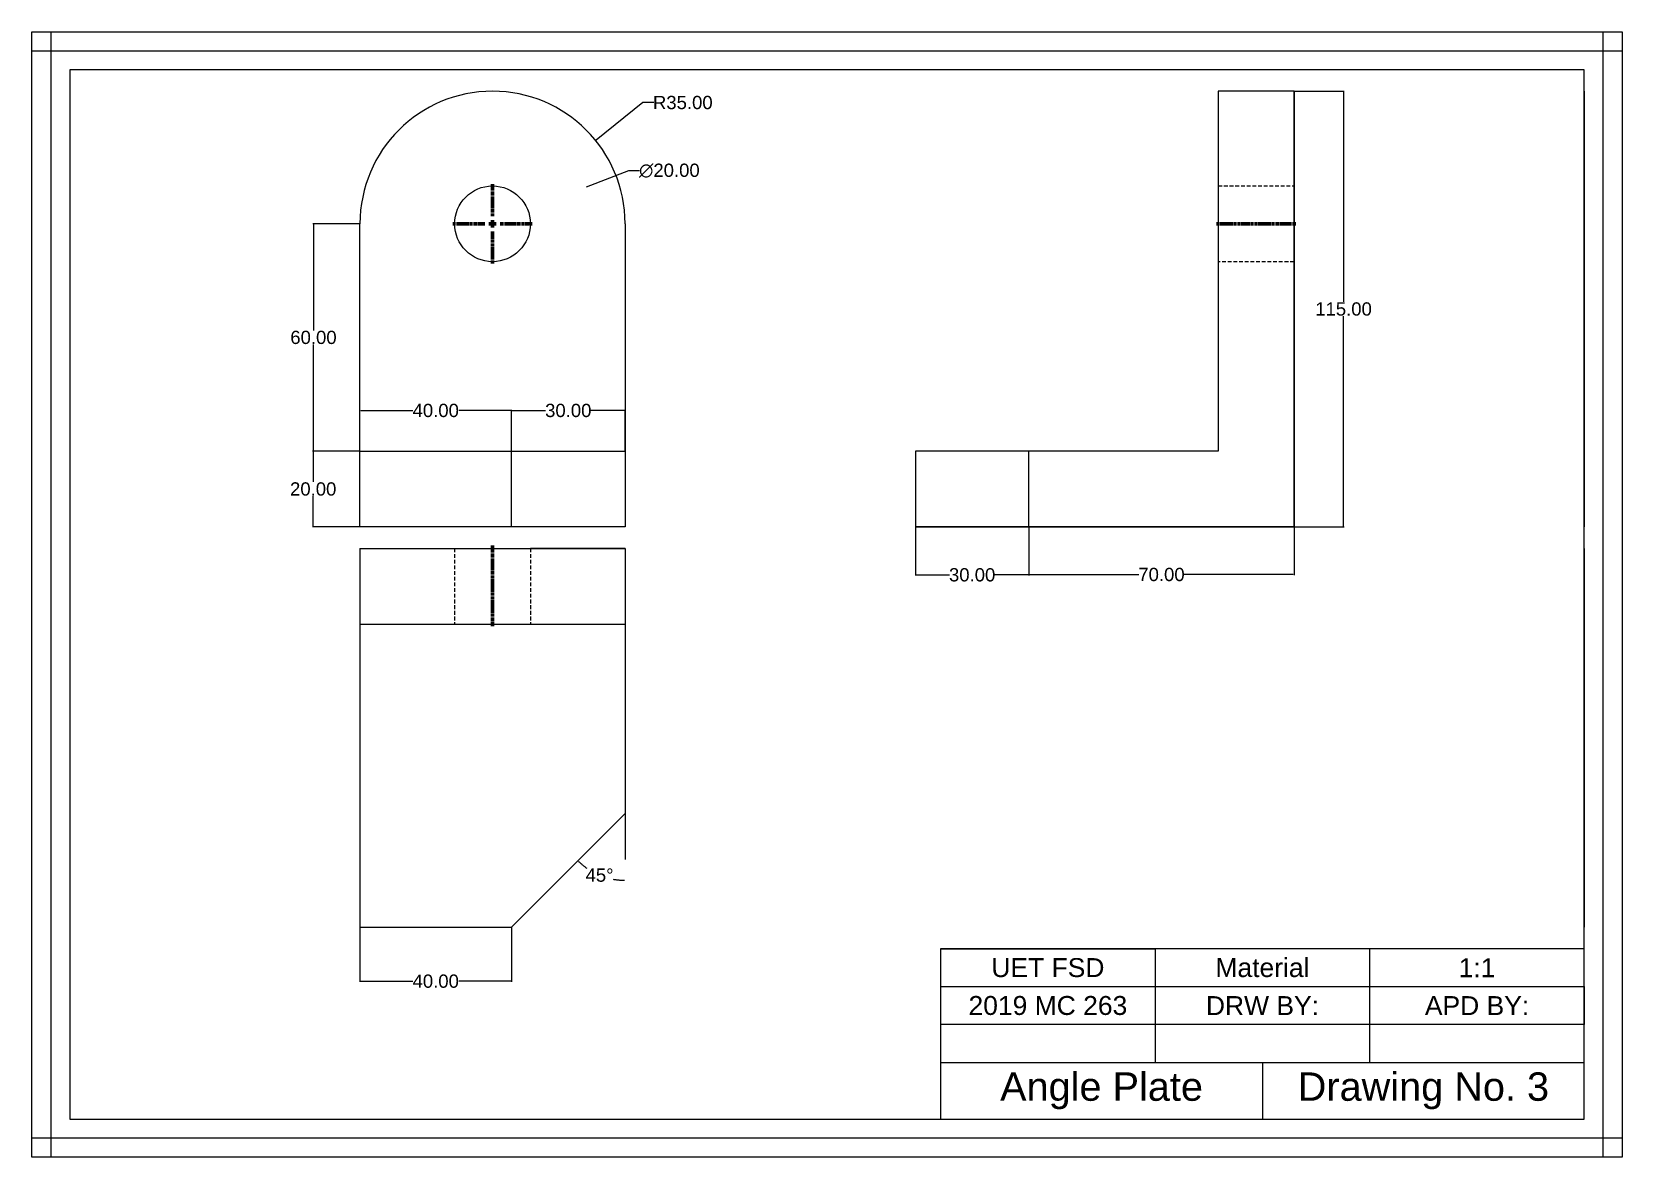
# Model space of a CAD drawing. Header units: millimetres. Extents: x -5 to 415, y 7 to 304.
import ezdxf

# ---------------------------------------------------------------- set-up
doc = ezdxf.new("R2010")
doc.units = ezdxf.units.MM
doc.header["$MEASUREMENT"] = 0
for name, pattern in [('ACAD_ISO03W100', [30, 12, -18]), ('ACAD_ISO10W100', [18, 12, -3, 0, -3]), ('CENTER2', [1.125, 0.75, -0.125, 0.125, -0.125]), ('Dash line', [15, 12, -3]), ('DASHED2', [0.375, 0.25, -0.125]), ('DASHEDX2', [1.5, 1, -0.5])]:
    doc.linetypes.add(name, pattern=pattern)
doc.styles.get("Standard").update_dxf_attribs({"font": 'arial.ttf'})
doc.dimstyles.get("Standard").update_dxf_attribs({"dimtxt": 3.5, "dimasz": 0.18, "dimexe": 0.18, "dimexo": 0.0625, "dimgap": 0.09, "dimtad": 0, "dimtih": 1, "dimtoh": 1, "dimzin": 0, "dimdsep": 46, "dimtxsty": 'Standard', "dimcen": 0.09, "dimadec": 0, "dimazin": 0, "dimtfac": 1, "dimtofl": 0, "dimtmove": 0, "dimatfit": 3, "dimfxl": 1, "dimtolj": 1, "dimtzin": 0, "dimarcsym": 0})

# ---------------------------------------------------------------- blocks, each defined once
blk = doc.blocks.new('*D1')
at = {"color": 0, "lineweight": -2, "transparency": 16777216}
for p, q in [((81.94, 193.12), (69.47, 193.12)), ((69.65, 192.94), (69.65, 185)), ((69.65, 173.3), (69.65, 181.24)), ((81.94, 173.12), (69.47, 173.12))]:
    blk.add_line(p, q, dxfattribs=at)
at = {"color": 0, "lineweight": 100, "transparency": 16777216}
for points in [[(69.62, 192.94), (69.68, 192.94), (69.65, 193.12)], [(69.62, 173.3), (69.68, 173.3), (69.65, 173.12)]]:
    blk.add_solid(points, dxfattribs=at)
at = {"layer": 'Defpoints', "color": 0, "lineweight": 100, "transparency": 16777216}
for p in [(69.65, 193.12), (82.01, 193.12), (82.01, 173.12)]:
    blk.add_point(p, dxfattribs=at)
at = {"color": 0, "transparency": 16777216, "insert": (69.65, 183.12), "char_height": 3.5, "attachment_point": 5}
blk.add_mtext('\\A1;20.00', dxfattribs=at)
blk = doc.blocks.new('*D2')
at = {"color": 0, "lineweight": -2, "transparency": 16777216}
for p, q in [((81.94, 253.12), (69.54, 253.12)), ((69.72, 252.94), (69.72, 225)), ((69.72, 193.3), (69.72, 221.24)), ((81.94, 193.12), (69.54, 193.12))]:
    blk.add_line(p, q, dxfattribs=at)
at = {"color": 0, "lineweight": 100, "transparency": 16777216}
for points in [[(69.69, 252.94), (69.75, 252.94), (69.72, 253.12)], [(69.69, 193.3), (69.75, 193.3), (69.72, 193.12)]]:
    blk.add_solid(points, dxfattribs=at)
at = {"layer": 'Defpoints', "color": 0, "lineweight": 100, "transparency": 16777216}
for p in [(69.72, 253.12), (82.01, 253.12), (82.01, 193.12)]:
    blk.add_point(p, dxfattribs=at)
at = {"color": 0, "transparency": 16777216, "insert": (69.72, 223.12), "char_height": 3.5, "attachment_point": 5}
blk.add_mtext('\\A1;60.00', dxfattribs=at)
blk = doc.blocks.new('*D3')
at = {"color": 0, "lineweight": -2, "transparency": 16777216}
for p, q in [((82.01, 193.18), (82.01, 204.02)), ((82.19, 203.84), (95.95, 203.84)), ((121.83, 203.84), (108.07, 203.84)), ((122.01, 193.18), (122.01, 204.02))]:
    blk.add_line(p, q, dxfattribs=at)
at = {"color": 0, "lineweight": 100, "transparency": 16777216}
for points in [[(82.19, 203.87), (82.19, 203.81), (82.01, 203.84)], [(121.83, 203.87), (121.83, 203.81), (122.01, 203.84)]]:
    blk.add_solid(points, dxfattribs=at)
at = {"layer": 'Defpoints', "color": 0, "lineweight": 100, "transparency": 16777216}
for p in [(122.01, 203.84), (82.01, 193.12), (122.01, 193.12)]:
    blk.add_point(p, dxfattribs=at)
at = {"color": 0, "transparency": 16777216, "insert": (102.01, 203.84), "char_height": 3.5, "attachment_point": 5}
blk.add_mtext('\\A1;40.00', dxfattribs=at)
blk = doc.blocks.new('*D4')
at = {"color": 0, "lineweight": -2, "transparency": 16777216}
for p, q in [((122.01, 193.18), (122.01, 204.02)), ((122.19, 203.84), (131.02, 203.84)), ((151.83, 203.84), (142.99, 203.84)), ((152.01, 193.18), (152.01, 204.02))]:
    blk.add_line(p, q, dxfattribs=at)
at = {"color": 0, "lineweight": 100, "transparency": 16777216}
for points in [[(122.19, 203.87), (122.19, 203.81), (122.01, 203.84)], [(151.83, 203.87), (151.83, 203.81), (152.01, 203.84)]]:
    blk.add_solid(points, dxfattribs=at)
at = {"layer": 'Defpoints', "color": 0, "lineweight": 100, "transparency": 16777216}
for p in [(122.01, 203.84), (122.01, 193.12), (152.01, 193.12)]:
    blk.add_point(p, dxfattribs=at)
at = {"color": 0, "transparency": 16777216, "insert": (137.01, 203.84), "char_height": 3.5, "attachment_point": 5}
blk.add_mtext('\\A1;30.00', dxfattribs=at)
blk = doc.blocks.new('*D6')
at = {"color": 0, "lineweight": -2, "transparency": 16777216}
for p, q in [((156.7, 285.11), (144.4, 275.2)), ((159.6, 285.11), (156.7, 285.11)), ((116.92, 253.12), (117.1, 253.12)), ((117.01, 253.03), (117.01, 253.21))]:
    blk.add_line(p, q, dxfattribs=at)
at = {"color": 0, "lineweight": 100, "transparency": 16777216}
blk.add_solid([(144.38, 275.22), (144.41, 275.17), (144.26, 275.08)], dxfattribs=at)
at = {"layer": 'Defpoints', "color": 0, "lineweight": 100, "transparency": 16777216}
for p in [(144.26, 275.08), (117.01, 253.12)]:
    blk.add_point(p, dxfattribs=at)
at = {"color": 0, "transparency": 16777216, "insert": (167.26, 285.11), "char_height": 3.5, "attachment_point": 5}
blk.add_mtext('\\A1;R35.00', dxfattribs=at)
blk = doc.blocks.new('*D7')
at = {"color": 0, "lineweight": -2, "transparency": 16777216}
for p, q in [((258.67, 173.06), (258.67, 160.37)), ((328.67, 173.06), (328.67, 160.37)), ((258.85, 160.55), (287.7, 160.55)), ((328.49, 160.55), (299.65, 160.55))]:
    blk.add_line(p, q, dxfattribs=at)
at = {"color": 0, "lineweight": 100, "transparency": 16777216}
for points in [[(258.85, 160.58), (258.85, 160.52), (258.67, 160.55)], [(328.49, 160.58), (328.49, 160.52), (328.67, 160.55)]]:
    blk.add_solid(points, dxfattribs=at)
at = {"layer": 'Defpoints', "color": 0, "lineweight": 100, "transparency": 16777216}
for p in [(258.67, 173.12), (328.67, 173.12), (328.67, 160.55)]:
    blk.add_point(p, dxfattribs=at)
at = {"color": 0, "transparency": 16777216, "insert": (293.67, 160.55), "char_height": 3.5, "attachment_point": 5}
blk.add_mtext('\\A1;70.00', dxfattribs=at)
blk = doc.blocks.new('*D8')
at = {"color": 0, "lineweight": -2, "transparency": 16777216}
for p, q in [((328.74, 288.12), (341.93, 288.12)), ((341.75, 287.94), (341.75, 232.5)), ((341.75, 173.3), (341.75, 228.74)), ((328.74, 173.12), (341.93, 173.12))]:
    blk.add_line(p, q, dxfattribs=at)
at = {"color": 0, "lineweight": 100, "transparency": 16777216}
for points in [[(341.72, 287.94), (341.78, 287.94), (341.75, 288.12)], [(341.72, 173.3), (341.78, 173.3), (341.75, 173.12)]]:
    blk.add_solid(points, dxfattribs=at)
at = {"layer": 'Defpoints', "color": 0, "lineweight": 100, "transparency": 16777216}
for p in [(328.67, 288.12), (328.67, 173.12), (341.75, 173.12)]:
    blk.add_point(p, dxfattribs=at)
at = {"color": 0, "transparency": 16777216, "insert": (341.75, 230.62), "char_height": 3.5, "attachment_point": 5}
blk.add_mtext('\\A1;115.00', dxfattribs=at)
blk = doc.blocks.new('*D9')
at = {"color": 0, "lineweight": -2, "transparency": 16777216}
for p, q in [((228.67, 173.06), (228.67, 160.28)), ((258.67, 173.06), (258.67, 160.28)), ((228.85, 160.46), (237.68, 160.46)), ((258.49, 160.46), (249.66, 160.46))]:
    blk.add_line(p, q, dxfattribs=at)
at = {"color": 0, "lineweight": 100, "transparency": 16777216}
for points in [[(228.85, 160.49), (228.85, 160.43), (228.67, 160.46)], [(258.49, 160.49), (258.49, 160.43), (258.67, 160.46)]]:
    blk.add_solid(points, dxfattribs=at)
at = {"layer": 'Defpoints', "color": 0, "lineweight": 100, "transparency": 16777216}
for p in [(228.67, 173.12), (258.67, 173.12), (228.67, 160.46)]:
    blk.add_point(p, dxfattribs=at)
at = {"color": 0, "transparency": 16777216, "insert": (243.67, 160.46), "char_height": 3.5, "attachment_point": 5}
blk.add_mtext('\\A1;30.00', dxfattribs=at)
blk = doc.blocks.new('*D10')
at = {"color": 0, "lineweight": -2, "transparency": 16777216}
for p, q in [((82.01, 67.39), (82.01, 53.04)), ((122.01, 67.39), (122.01, 53.04)), ((82.19, 53.22), (95.95, 53.22)), ((121.83, 53.22), (108.07, 53.22))]:
    blk.add_line(p, q, dxfattribs=at)
at = {"color": 0, "lineweight": 100, "transparency": 16777216}
for points in [[(82.19, 53.25), (82.19, 53.19), (82.01, 53.22)], [(121.83, 53.25), (121.83, 53.19), (122.01, 53.22)]]:
    blk.add_solid(points, dxfattribs=at)
at = {"layer": 'Defpoints', "color": 0, "lineweight": 100, "transparency": 16777216}
for p in [(82.01, 67.45), (122.01, 67.45), (122.01, 53.22)]:
    blk.add_point(p, dxfattribs=at)
at = {"color": 0, "transparency": 16777216, "insert": (102.01, 53.22), "char_height": 3.5, "attachment_point": 5}
blk.add_mtext('\\A1;40.00', dxfattribs=at)
blk = doc.blocks.new('*D12')
at = {"color": 0, "linetype": 'ACAD_ISO03W100', "lineweight": -2, "transparency": 16777216}
blk.add_line((152.01, 97.39), (152.01, 79.68), dxfattribs=at)
for start, end in [(225.5862, 234.8445), (259.7226, 269.4138)]:
    blk.add_arc((152.01, 97.45), 17.59, start, end, dxfattribs=at)
at = {"color": 0, "linetype": 'ACAD_ISO03W100', "lineweight": 100, "transparency": 16777216}
for points in [[(139.67, 84.86), (139.72, 84.91), (139.57, 85.01)], [(151.83, 79.89), (151.83, 79.83), (152.01, 79.86)]]:
    blk.add_solid(points, dxfattribs=at)
at = {"layer": 'Defpoints', "color": 0, "linetype": 'ACAD_ISO03W100', "lineweight": 100, "transparency": 16777216}
for p in [(152.01, 167.45), (152.01, 97.45), (152.01, 97.45), (143.21, 82.22), (122.01, 67.45)]:
    blk.add_point(p, dxfattribs=at)
at = {"color": 0, "linetype": 'ACAD_ISO03W100', "lineweight": 100, "transparency": 16777216, "insert": (145.27, 81.2), "char_height": 3.5, "attachment_point": 5}
blk.add_mtext('\\A1;45°', dxfattribs=at)
blk = doc.blocks.new('*U13')
at = {"color": 0, "linetype": 'CENTER2', "lineweight": 100, "transparency": 16777216}
blk.add_line((0, 10.75), (0, -10.5), dxfattribs=at)
blk = doc.blocks.new('*U15')
at = {"color": 0, "linetype": 'CENTER2', "lineweight": 100, "transparency": 16777216}
for p, q in [((0, 2), (0, 10.5)), ((-10.5, 0), (-2, 0)), ((2, 0), (10.5, 0)), ((0, -10.5), (0, -2))]:
    blk.add_line(p, q, dxfattribs=at)
at = {"color": 0, "linetype": 'Continuous', "lineweight": 100, "transparency": 16777216}
for p, q in [((-1, 0), (1, 0)), ((0, -1), (0, 1))]:
    blk.add_line(p, q, dxfattribs=at)
blk = doc.blocks.new('*D16')
at = {"color": 0, "linetype": 'ACAD_ISO03W100', "lineweight": -2, "transparency": 16777216}
for p, q in [((152.91, 267.14), (126.49, 256.82)), ((155.81, 267.14), (152.91, 267.14)), ((116.92, 253.12), (117.1, 253.12)), ((117.01, 253.03), (117.01, 253.21))]:
    blk.add_line(p, q, dxfattribs=at)
at = {"color": 0, "linetype": 'ACAD_ISO03W100', "lineweight": 100, "transparency": 16777216}
blk.add_solid([(126.48, 256.85), (126.5, 256.79), (126.32, 256.76)], dxfattribs=at)
at = {"layer": 'Defpoints', "color": 0, "linetype": 'ACAD_ISO03W100', "lineweight": 100, "transparency": 16777216}
for p in [(126.32, 256.76), (107.69, 249.48)]:
    blk.add_point(p, dxfattribs=at)
at = {"color": 0, "linetype": 'ACAD_ISO03W100', "lineweight": 100, "transparency": 16777216, "insert": (163.71, 267.14), "char_height": 3.5, "attachment_point": 5}
blk.add_mtext('\\A1;∅20.00', dxfattribs=at)
blk = doc.blocks.new('*U17')
at = {"color": 0, "linetype": 'CENTER2', "lineweight": 100, "transparency": 16777216}
blk.add_line((-10.5, 0), (10.5, 0), dxfattribs=at)

msp = doc.modelspace()

# ---------------------------------------------------------------- linework, layer by layer
for p, q in [((-4.661, 293.786), (-4.661, 303.786)), ((-4.661, 303.786), (415.339, 303.786)), ((-4.661, 6.786), (-4.661, 303.786)), ((-4.661, 303.786), (0.339, 303.786)), ((0.339, 303.786), (0.339, 6.786)), ((410.339, 6.786), (410.339, 303.786)), ((415.339, 303.786), (415.339, 6.786)), ((-4.661, 298.786), (415.339, 298.786)), ((328.673, 288.119), (308.673, 288.119)), ((308.673, 288.119), (308.673, 193.119)), ((328.673, 288.119), (328.673, 173.119)), ((328.673, 253.119), (328.673, 288.119)), ((405.339, 288.119), (405.339, 173.119)), ((82.006, 193.119), (82.006, 253.119)), ((152.006, 253.119), (152.006, 193.119)), ((328.673, 193.119), (328.673, 253.119)), ((82.006, 173.119), (82.006, 193.119)), ((82.006, 193.119), (152.006, 193.119)), ((122.006, 173.119), (122.006, 193.119)), ((152.006, 193.119), (152.006, 173.119)), ((308.673, 193.119), (228.673, 193.119)), ((228.673, 193.119), (228.673, 173.119)), ((258.673, 173.119), (258.673, 193.119)), ((328.673, 173.119), (328.673, 193.119)), ((328.673, 173.119), (328.673, 193.119)), ((5.339, 173.119), (5.339, 167.453)), ((152.006, 173.119), (82.006, 173.119)), ((152.006, 173.119), (122.006, 173.119)), ((328.673, 173.119), (228.673, 173.119)), ((228.673, 173.119), (328.673, 173.119)), ((228.673, 173.119), (328.673, 173.119)), ((328.673, 173.119), (258.673, 173.119)), ((82.006, 167.453), (152.006, 167.453)), ((82.006, 167.453), (82.006, 67.453)), ((82.006, 167.453), (107.006, 167.453)), ((152.006, 167.453), (127.006, 167.453)), ((152.006, 167.453), (152.006, 97.453)), ((405.339, 167.453), (405.339, 67.453)), ((82.006, 147.453), (152.006, 147.453)), ((152.006, 97.453), (122.006, 67.453)), ((82.006, 67.453), (122.006, 67.453)), ((122.006, 67.453), (122.006, 67.453)), ((405.339, 61.786), (235.339, 61.786)), ((235.339, 61.786), (235.339, 16.786)), ((235.339, 61.786), (292.006, 61.786)), ((292.006, 61.786), (292.006, 31.786)), ((348.673, 31.786), (348.673, 61.786)), ((235.339, 51.786), (405.339, 51.786)), ((405.339, 51.786), (405.339, 41.786)), ((405.339, 41.786), (235.339, 41.786)), ((235.339, 41.786), (235.339, 31.786)), ((235.339, 31.786), (405.339, 31.786)), ((292.006, 31.786), (348.673, 31.786)), ((320.339, 31.786), (320.339, 16.786)), ((415.339, 11.786), (-4.661, 11.786)), ((415.339, 6.786), (-4.661, 6.786))]:
    msp.add_line(p, q)
at = {"linetype": 'DASHEDX2'}
for p, q in [((308.673, 263.119), (328.673, 263.119)), ((328.673, 243.119), (308.673, 243.119)), ((107.006, 167.453), (107.006, 147.453)), ((127.006, 167.453), (127.006, 147.453))]:
    msp.add_line(p, q, dxfattribs=at)
at = {"linetype": 'Dash line'}
msp.add_line((328.673, 253.119), (328.673, 248.119), dxfattribs=at)
at = {"linetype": 'DASHED2'}
msp.add_line((328.673, 248.119), (328.673, 243.119), dxfattribs=at)
msp.add_lwpolyline([(5.339, 16.786), (405.339, 16.786), (405.339, 293.786), (5.339, 293.786)], close=True)
msp.add_circle((117.006, 253.119), 10)
msp.add_arc((117.006, 253.119), 35, 0, 180)

# ---------------------------------------------------------------- block references
at = {"linetype": 'CENTER2', "lineweight": 100}
for name, p in [('*U15', (117.006, 253.119)), ('*U17', (318.673, 253.119)), ('*U13', (117.006, 157.453))]:
    msp.add_blockref(name, p, dxfattribs=at)

# ---------------------------------------------------------------- texts
at = {"attachment_point": 5}
for s, width, insert, char_height in [('UET FSD', 56.66667, (263.673, 56.786), 5), ('Material', 56.66667, (320.339, 56.786), 5), ('1:1', 56.66667, (377.006, 56.786), 5), ('DRW BY:', 56.66667, (320.339, 46.786), 5), ('APD BY:', 56.66667, (377.006, 46.786), 5), ('Angle Plate', 85, (277.839, 24.286), 7.5), ('Drawing No. 3', 85, (362.839, 24.286), 7.5)]:
    msp.add_mtext_dynamic_manual_height_columns(s, width=width, gutter_width=1, heights=[0], dxfattribs=dict(at, insert=insert, char_height=char_height))
at = {"linetype": 'ACAD_ISO10W100', "lineweight": 100, "insert": (263.673, 46.786), "char_height": 5, "attachment_point": 5}
msp.add_mtext_dynamic_manual_height_columns('2019 MC 263', width=56.66667, gutter_width=1, heights=[0.31], dxfattribs=at)

# ---------------------------------------------------------------- dimensions: what is measured, and where the dimension line sits
dim = msp.add_radius_dim(center=(117.006, 253.119), mpoint=(144.256, 275.084), dimstyle='Standard')
dim.commit()
dim.dimension.update_dxf_attribs({"geometry": '*D6', "text_midpoint": (167.262, 285.113), "dimtype": 164})
for base, p1, p2, picture, middle in [((341.748, 173.119), (328.673, 288.119), (328.673, 173.119), '*D8', (341.748, 230.619)), ((69.723, 253.119), (82.006, 193.119), (82.006, 253.119), '*D2', (69.723, 223.119)), ((69.646, 193.119), (82.006, 173.119), (82.006, 193.119), '*D1', (69.646, 183.119))]:
    dim = msp.add_linear_dim(base=base, p1=p1, p2=p2, angle=90, dimstyle='Standard')
    dim.commit()
    dim.dimension.update_dxf_attribs({"geometry": picture, "text_midpoint": middle})
at = {"linetype": 'ACAD_ISO03W100', "lineweight": 100}
dim = msp.add_diameter_dim_2p(p1=(107.691, 249.481), p2=(126.321, 256.757), dimstyle='Standard', dxfattribs=at)
dim.commit()
dim.dimension.update_dxf_attribs({"geometry": '*D16', "text_midpoint": (163.707, 267.143), "dimtype": 163})
for base, p1, p2, picture, middle in [((122.006, 203.843), (82.006, 193.119), (122.006, 193.119), '*D3', (102.006, 203.843)), ((122.006, 203.843), (152.006, 193.119), (122.006, 193.119), '*D4', (137.006, 203.843)), ((228.673, 160.455), (258.673, 173.119), (228.673, 173.119), '*D9', (243.673, 160.455)), ((328.673, 160.555), (258.673, 173.119), (328.673, 173.119), '*D7', (293.673, 160.555)), ((122.006, 53.217), (82.006, 67.453), (122.006, 67.453), '*D10', (102.006, 53.217))]:
    dim = msp.add_linear_dim(base=base, p1=p1, p2=p2, dimstyle='Standard')
    dim.commit()
    dim.dimension.update_dxf_attribs({"geometry": picture, "text_midpoint": middle})
dim = msp.add_angular_dim_2l(base=(143.21, 82.217), line1=((152.006, 97.453), (122.006, 67.453)), line2=((152.006, 167.453), (152.006, 97.453)), dimstyle='Standard', dxfattribs=at)
dim.commit()
dim.dimension.update_dxf_attribs({"geometry": '*D12', "text_midpoint": (145.274, 81.199)})

doc.saveas('drawing.dxf')
